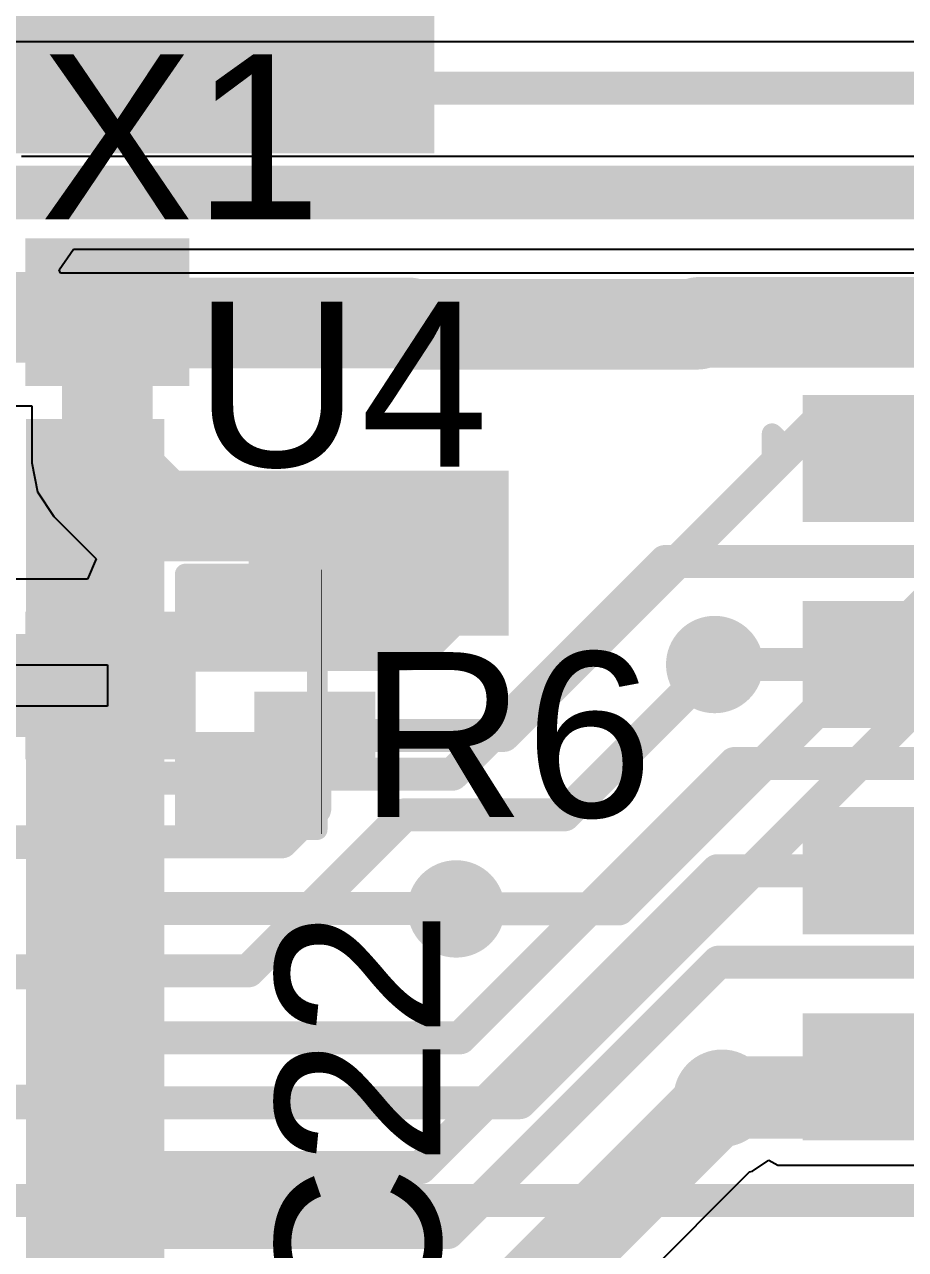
# Model space of a CAD drawing. Header units: millimetres. Extents: x -0.29 to 3.46, y -0.11 to 2.46.
# Drawn here: x 0.6706 to 0.8843, y 1.8171 to 2.1143 of the extents above; entities that cross this region are included whole.
import ezdxf

# ---------------------------------------------------------------- set-up
doc = ezdxf.new("R2010")
doc.units = ezdxf.units.MM
doc.header["$MEASUREMENT"] = 0
for name, color, linetype in [('BottomLayer', 5, 'Continuous'), ('BottomPaste', 16, 'Continuous'), ('BottomSolder', 6, 'Continuous'), ('TopLayer', 1, 'Continuous'), ('TopOverlay', 2, 'Continuous'), ('TopPaste', 8, 'Continuous'), ('TopSolder', 216, 'Continuous'), ('ViaHoleLayer', 16, 'Continuous')]:
    doc.layers.add(name, color=color, linetype=linetype)
doc.styles.add('Arial', font='', dxfattribs={"height": 0.2})
doc.styles.get('Arial').set_extended_font_data('Arial')

# ---------------------------------------------------------------- blocks, each defined once
blk = doc.blocks.new('56_QFN__7_7__17')
at = {"layer": 'TopLayer'}
for points in [[(0.12205, 0.10669), (0.14764, 0.10669), (0.14764, 0.09803), (0.12205, 0.09803)], [(0.12205, 0.09094), (0.14764, 0.09094), (0.14764, 0.08228), (0.12205, 0.08228)], [(0.12205, 0.0752), (0.14764, 0.0752), (0.14764, 0.06654), (0.12205, 0.06654)], [(0.12205, 0.05945), (0.14764, 0.05945), (0.14764, 0.05079), (0.12205, 0.05079)], [(0.12205, 0.0437), (0.14764, 0.0437), (0.14764, 0.03504), (0.12205, 0.03504)], [(0.12205, 0.02795), (0.14764, 0.02795), (0.14764, 0.01929), (0.12205, 0.01929)], [(0.12205, 0.0122), (0.14764, 0.0122), (0.14764, 0.00354), (0.12205, 0.00354)], [(0.12205, -0.00354), (0.14764, -0.00354), (0.14764, -0.0122), (0.12205, -0.0122)], [(0.12205, -0.01929), (0.14764, -0.01929), (0.14764, -0.02795), (0.12205, -0.02795)], [(0.12205, -0.03504), (0.14764, -0.03504), (0.14764, -0.0437), (0.12205, -0.0437)], [(0.12205, -0.05079), (0.14764, -0.05079), (0.14764, -0.05945), (0.12205, -0.05945)], [(0.12205, -0.06654), (0.14764, -0.06654), (0.14764, -0.0752), (0.12205, -0.0752)], [(0.12205, -0.08228), (0.14764, -0.08228), (0.14764, -0.09094), (0.12205, -0.09094)]]:
    blk.add_hatch(color=1, dxfattribs=at).paths.add_polyline_path(points)
at = {"layer": 'TopPaste'}
for points in [[(0.12205, 0.10669), (0.14764, 0.10669), (0.14764, 0.09803), (0.12205, 0.09803)], [(0.12205, 0.09094), (0.14764, 0.09094), (0.14764, 0.08228), (0.12205, 0.08228)], [(0.12205, 0.0752), (0.14764, 0.0752), (0.14764, 0.06654), (0.12205, 0.06654)], [(0.12205, 0.05945), (0.14764, 0.05945), (0.14764, 0.05079), (0.12205, 0.05079)], [(0.12205, 0.0437), (0.14764, 0.0437), (0.14764, 0.03504), (0.12205, 0.03504)], [(0.12205, 0.02795), (0.14764, 0.02795), (0.14764, 0.01929), (0.12205, 0.01929)], [(0.12205, 0.0122), (0.14764, 0.0122), (0.14764, 0.00354), (0.12205, 0.00354)], [(0.12205, -0.00354), (0.14764, -0.00354), (0.14764, -0.0122), (0.12205, -0.0122)], [(0.12205, -0.01929), (0.14764, -0.01929), (0.14764, -0.02795), (0.12205, -0.02795)], [(0.12205, -0.03504), (0.14764, -0.03504), (0.14764, -0.0437), (0.12205, -0.0437)], [(0.12205, -0.05079), (0.14764, -0.05079), (0.14764, -0.05945), (0.12205, -0.05945)], [(0.12205, -0.06654), (0.14764, -0.06654), (0.14764, -0.0752), (0.12205, -0.0752)], [(0.12205, -0.08228), (0.14764, -0.08228), (0.14764, -0.09094), (0.12205, -0.09094)]]:
    blk.add_hatch(color=8, dxfattribs=at).paths.add_polyline_path(points)
at = {"layer": 'TopSolder'}
for points in [[(0.11805, 0.11069), (0.15164, 0.11069), (0.15164, 0.09403), (0.11805, 0.09403)], [(0.11805, 0.09494), (0.15164, 0.09494), (0.15164, 0.07828), (0.11805, 0.07828)], [(0.11805, 0.0792), (0.15164, 0.0792), (0.15164, 0.06254), (0.11805, 0.06254)], [(0.11805, 0.06345), (0.15164, 0.06345), (0.15164, 0.04679), (0.11805, 0.04679)], [(0.11805, 0.0477), (0.15164, 0.0477), (0.15164, 0.03104), (0.11805, 0.03104)], [(0.11805, 0.03195), (0.15164, 0.03195), (0.15164, 0.01529), (0.11805, 0.01529)], [(0.11805, 0.0162), (0.15164, 0.0162), (0.15164, -0.00046), (0.11805, -0.00046)], [(0.11805, 0.00046), (0.15164, 0.00046), (0.15164, -0.0162), (0.11805, -0.0162)], [(0.11805, -0.01529), (0.15164, -0.01529), (0.15164, -0.03195), (0.11805, -0.03195)], [(0.11805, -0.03104), (0.15164, -0.03104), (0.15164, -0.0477), (0.11805, -0.0477)], [(0.11805, -0.04679), (0.15164, -0.04679), (0.15164, -0.06345), (0.11805, -0.06345)], [(0.11805, -0.06254), (0.15164, -0.06254), (0.15164, -0.0792), (0.11805, -0.0792)], [(0.11805, -0.07828), (0.15164, -0.07828), (0.15164, -0.09494), (0.11805, -0.09494)]]:
    blk.add_hatch(color=216, dxfattribs=at).paths.add_polyline_path(points)
at = {"layer": 'TopOverlay', "const_width": 0.005}
for points in [[(0.115, 0.14), (0.14, 0.14)], [(0.14, 0.116), (0.14, 0.14)]]:
    blk.add_lwpolyline(points, dxfattribs=at)
at = {"layer": 'TopOverlay', "const_width": 0.0025}
for points in [[(0.13875, 0.14, 1), (0.14125, 0.14, 1)], [(0.13875, 0.14, 1), (0.14125, 0.14, 1)], [(0.13875, 0.116, 1), (0.14125, 0.116, 1)]]:
    blk.add_lwpolyline(points, format="xyb", close=True, dxfattribs=at)
blk = doc.blocks.new('SOIC_8__208______18')
at = {"layer": 'TopLayer'}
for points in [[(-0.17362, 0.08642), (-0.11024, 0.08642), (-0.11024, 0.06358), (-0.17362, 0.06358)], [(0.11024, 0.08642), (0.17362, 0.08642), (0.17362, 0.06358), (0.11024, 0.06358)], [(-0.17362, 0.03642), (-0.11024, 0.03642), (-0.11024, 0.01358), (-0.17362, 0.01358)], [(0.11024, 0.03642), (0.17362, 0.03642), (0.17362, 0.01358), (0.11024, 0.01358)], [(-0.17362, -0.01358), (-0.11024, -0.01358), (-0.11024, -0.03642), (-0.17362, -0.03642)], [(0.11024, -0.01358), (0.17362, -0.01358), (0.17362, -0.03642), (0.11024, -0.03642)], [(-0.17362, -0.06358), (-0.11024, -0.06358), (-0.11024, -0.08642), (-0.17362, -0.08642)], [(0.11024, -0.06358), (0.17362, -0.06358), (0.17362, -0.08642), (0.11024, -0.08642)]]:
    blk.add_hatch(color=1, dxfattribs=at).paths.add_polyline_path(points)
at = {"layer": 'TopOverlay'}
blk.add_hatch(color=2, dxfattribs=at).paths.add_polyline_path([(-0.106, 0.06396), (-0.092, 0.06396), (-0.092, 0.08696), (-0.106, 0.08696)])
at = {"layer": 'TopPaste'}
for points in [[(-0.17362, 0.08642), (-0.11024, 0.08642), (-0.11024, 0.06358), (-0.17362, 0.06358)], [(0.11024, 0.08642), (0.17362, 0.08642), (0.17362, 0.06358), (0.11024, 0.06358)], [(-0.17362, 0.03642), (-0.11024, 0.03642), (-0.11024, 0.01358), (-0.17362, 0.01358)], [(0.11024, 0.03642), (0.17362, 0.03642), (0.17362, 0.01358), (0.11024, 0.01358)], [(-0.17362, -0.01358), (-0.11024, -0.01358), (-0.11024, -0.03642), (-0.17362, -0.03642)], [(0.11024, -0.01358), (0.17362, -0.01358), (0.17362, -0.03642), (0.11024, -0.03642)], [(-0.17362, -0.06358), (-0.11024, -0.06358), (-0.11024, -0.08642), (-0.17362, -0.08642)], [(0.11024, -0.06358), (0.17362, -0.06358), (0.17362, -0.08642), (0.11024, -0.08642)]]:
    blk.add_hatch(color=8, dxfattribs=at).paths.add_polyline_path(points)
at = {"layer": 'TopSolder'}
for points in [[(-0.17762, 0.09042), (-0.10624, 0.09042), (-0.10624, 0.05958), (-0.17762, 0.05958)], [(0.10624, 0.09042), (0.17762, 0.09042), (0.17762, 0.05958), (0.10624, 0.05958)], [(-0.17762, 0.04042), (-0.10624, 0.04042), (-0.10624, 0.00958), (-0.17762, 0.00958)], [(0.10624, 0.04042), (0.17762, 0.04042), (0.17762, 0.00958), (0.10624, 0.00958)], [(-0.17762, -0.00958), (-0.10624, -0.00958), (-0.10624, -0.04042), (-0.17762, -0.04042)], [(0.10624, -0.00958), (0.17762, -0.00958), (0.17762, -0.04042), (0.10624, -0.04042)], [(-0.17762, -0.05958), (-0.10624, -0.05958), (-0.10624, -0.09042), (-0.17762, -0.09042)], [(0.10624, -0.05958), (0.17762, -0.05958), (0.17762, -0.09042), (0.10624, -0.09042)]]:
    blk.add_hatch(color=216, dxfattribs=at).paths.add_polyline_path(points)
at = {"layer": 'TopOverlay', "const_width": 0.005}
for points in [[(-0.10591, 0.10591), (0.10591, 0.10591)], [(-0.185, 0.081), (-0.18, 0.076)], [(-0.185, 0.071), (-0.185, 0.081)], [(-0.185, 0.071), (-0.18, 0.076)], [(-0.10591, -0.10591), (0.10591, -0.10591)]]:
    blk.add_lwpolyline(points, dxfattribs=at)
at = {"layer": 'TopOverlay', "const_width": 0.0025}
for points in [[(-0.10716, 0.10591, 1), (-0.10466, 0.10591, 1)], [(0.10466, 0.10591, 1), (0.10716, 0.10591, 1)], [(-0.18625, 0.081, 1), (-0.18375, 0.081, 1)], [(-0.18625, 0.081, 1), (-0.18375, 0.081, 1)], [(-0.18125, 0.076, 1), (-0.17875, 0.076, 1)], [(-0.18125, 0.076, 1), (-0.17875, 0.076, 1)], [(-0.18625, 0.071, 1), (-0.18375, 0.071, 1)], [(-0.18625, 0.071, 1), (-0.18375, 0.071, 1)], [(-0.10716, -0.10591, 1), (-0.10466, -0.10591, 1)], [(0.10466, -0.10591, 1), (0.10716, -0.10591, 1)]]:
    blk.add_lwpolyline(points, format="xyb", close=True, dxfattribs=at)
blk = doc.blocks.new('R___0402_B_58')
at = {"layer": 'BottomLayer'}
for points in [[(-0.0095, 0.0125), (-0.0095, -0.0125), (-0.0275, -0.0125), (-0.0275, 0.0125)], [(0.0275, 0.0125), (0.0275, -0.0125), (0.0095, -0.0125), (0.0095, 0.0125)]]:
    blk.add_hatch(color=5, dxfattribs=at).paths.add_polyline_path(points)
at = {"layer": 'BottomPaste'}
for points in [[(-0.0095, 0.0125), (-0.0095, -0.0125), (-0.0275, -0.0125), (-0.0275, 0.0125)], [(0.0275, 0.0125), (0.0275, -0.0125), (0.0095, -0.0125), (0.0095, 0.0125)]]:
    blk.add_hatch(color=16, dxfattribs=at).paths.add_polyline_path(points)
at = {"layer": 'BottomSolder'}
for points in [[(-0.00733, 0.01467), (-0.00733, -0.01467), (-0.02967, -0.01467), (-0.02967, 0.01467)], [(0.02967, 0.01467), (0.02967, -0.01467), (0.00733, -0.01467), (0.00733, 0.01467)]]:
    blk.add_hatch(color=6, dxfattribs=at).paths.add_polyline_path(points)
blk = doc.blocks.new('R___0402_59')
at = {"layer": 'TopLayer'}
for points in [[(-0.0275, -0.0125), (-0.0275, 0.0125), (-0.0095, 0.0125), (-0.0095, -0.0125)], [(0.0095, -0.0125), (0.0095, 0.0125), (0.0275, 0.0125), (0.0275, -0.0125)]]:
    blk.add_hatch(color=1, dxfattribs=at).paths.add_polyline_path(points)
at = {"layer": 'TopPaste'}
for points in [[(-0.0275, -0.0125), (-0.0275, 0.0125), (-0.0095, 0.0125), (-0.0095, -0.0125)], [(0.0095, -0.0125), (0.0095, 0.0125), (0.0275, 0.0125), (0.0275, -0.0125)]]:
    blk.add_hatch(color=8, dxfattribs=at).paths.add_polyline_path(points)
at = {"layer": 'TopSolder'}
for points in [[(-0.02967, -0.01467), (-0.02967, 0.01467), (-0.00733, 0.01467), (-0.00733, -0.01467)], [(0.00733, -0.01467), (0.00733, 0.01467), (0.02967, 0.01467), (0.02967, -0.01467)]]:
    blk.add_hatch(color=216, dxfattribs=at).paths.add_polyline_path(points)
at = {"layer": 'TopOverlay'}
for points, const_width in [([(-0.031, 0.016), (0.031, 0.016)], 0.005), ([(-0.031, 0.016), (-0.031, -0.016)], 0.005), ([(0.031, 0.016), (0.031, -0.016)], 0.005), ([(-0.031, -0.016), (0.031, -0.016)], 0.005), ([(-0.032, -0.017), (0.032, -0.017)], 0.000127)]:
    blk.add_lwpolyline(points, dxfattribs=dict(at, const_width=const_width))
for points, const_width in [([(-0.03225, 0.016, 1), (-0.02975, 0.016, 1)], 0.0025), ([(-0.03225, 0.016, 1), (-0.02975, 0.016, 1)], 0.0025), ([(0.02975, 0.016, 1), (0.03225, 0.016, 1)], 0.0025), ([(0.02975, 0.016, 1), (0.03225, 0.016, 1)], 0.0025), ([(-0.03225, -0.016, 1), (-0.02975, -0.016, 1)], 0.0025), ([(-0.03225, -0.016, 1), (-0.02975, -0.016, 1)], 0.0025), ([(0.02975, -0.016, 1), (0.03225, -0.016, 1)], 0.0025), ([(0.02975, -0.016, 1), (0.03225, -0.016, 1)], 0.0025), ([(-0.03203, -0.017, 1), (-0.03197, -0.017, 1)], 0.0000635), ([(0.03197, -0.017, 1), (0.03203, -0.017, 1)], 0.0000635)]:
    blk.add_lwpolyline(points, format="xyb", close=True, dxfattribs=dict(at, const_width=const_width))
blk = doc.blocks.new('SOD_323_B_107')
at = {"layer": 'BottomLayer'}
for points in [[(-0.02953, -0.01772), (-0.06102, -0.01772), (-0.06102, 0.01772), (-0.02953, 0.01772)], [(0.06102, -0.01772), (0.02953, -0.01772), (0.02953, 0.01772), (0.06102, 0.01772)]]:
    blk.add_hatch(color=5, dxfattribs=at).paths.add_polyline_path(points)
at = {"layer": 'BottomPaste'}
for points in [[(-0.02953, -0.01772), (-0.06102, -0.01772), (-0.06102, 0.01772), (-0.02953, 0.01772)], [(0.06102, -0.01772), (0.02953, -0.01772), (0.02953, 0.01772), (0.06102, 0.01772)]]:
    blk.add_hatch(color=16, dxfattribs=at).paths.add_polyline_path(points)
at = {"layer": 'BottomSolder'}
for points in [[(-0.02736, -0.01988), (-0.06319, -0.01988), (-0.06319, 0.01988), (-0.02736, 0.01988)], [(0.06319, -0.01988), (0.02736, -0.01988), (0.02736, 0.01988), (0.06319, 0.01988)]]:
    blk.add_hatch(color=6, dxfattribs=at).paths.add_polyline_path(points)

msp = doc.modelspace()

# ---------------------------------------------------------------- hatches: boundary and pattern name
at = {"layer": 'BottomLayer'}
h = msp.add_hatch(color=5, dxfattribs=at)
edge = h.paths.add_edge_path()
edge.add_arc((0.747, 2.122), 0.01181, 0, 360)
msp.add_hatch(color=5, dxfattribs=at).paths.add_polyline_path([(0.725, 1.966), (0.788, 1.966), (0.788, 2.006), (0.725, 2.006)])
h = msp.add_hatch(color=5, dxfattribs=at)
edge = h.paths.add_edge_path()
edge.add_arc((0.774, 1.979), 0.01181, 0, 360)
h = msp.add_hatch(color=5, dxfattribs=at)
edge = h.paths.add_edge_path()
edge.add_arc((0.838, 1.959), 0.01181, 0, 360)
h = msp.add_hatch(color=5, dxfattribs=at)
edge = h.paths.add_edge_path()
edge.add_arc((0.77528, 1.89972), 0.01181, 0, 360)
h = msp.add_hatch(color=5, dxfattribs=at)
edge = h.paths.add_edge_path()
edge.add_arc((0.83981, 1.85381), 0.01181, 0, 360)
at = {"layer": 'TopLayer'}
for points in [[(0.712, 2.083), (0.77, 2.083), (0.77, 2.196), (0.712, 2.196)], [(0.77, 2.083), (0.77, 2.14), (0.604, 2.14), (0.604, 2.083)], [(0.713, 1.95746), (0.735, 1.95746), (0.735, 1.97946), (0.713, 1.97946)]]:
    msp.add_hatch(color=1, dxfattribs=at).paths.add_polyline_path(points)
h = msp.add_hatch(color=1, dxfattribs=at)
edge = h.paths.add_edge_path()
edge.add_arc((0.747, 2.122), 0.01181, 0, 360)
h = msp.add_hatch(color=1, dxfattribs=at)
edge = h.paths.add_edge_path()
edge.add_arc((0.774, 1.979), 0.01181, 0, 360)
h = msp.add_hatch(color=1, dxfattribs=at)
edge = h.paths.add_edge_path()
edge.add_arc((0.838, 1.959), 0.01181, 0, 360)
h = msp.add_hatch(color=1, dxfattribs=at)
edge = h.paths.add_edge_path()
edge.add_arc((0.77528, 1.89972), 0.01181, 0, 360)
h = msp.add_hatch(color=1, dxfattribs=at)
edge = h.paths.add_edge_path()
edge.add_arc((0.83981, 1.85381), 0.01181, 0, 360)
at = {"layer": 'ViaHoleLayer'}
h = msp.add_hatch(color=16, dxfattribs=at)
edge = h.paths.add_edge_path()
edge.add_arc((0.774, 1.979), 0.00591, 0, 360)
h = msp.add_hatch(color=16, dxfattribs=at)
edge = h.paths.add_edge_path()
edge.add_arc((0.838, 1.959), 0.00591, 0, 360)
h = msp.add_hatch(color=16, dxfattribs=at)
edge = h.paths.add_edge_path()
edge.add_arc((0.77528, 1.89972), 0.00591, 0, 360)
h = msp.add_hatch(color=16, dxfattribs=at)
edge = h.paths.add_edge_path()
edge.add_arc((0.83981, 1.85381), 0.00591, 0, 360)

# ---------------------------------------------------------------- linework, layer by layer
at = {"layer": 'BottomLayer'}
for p, q in [((1.34387, 2.11003), (0.53981, 2.11003)), ((0.66599, 2.02173), (0.67236, 2.02173)), ((0.67236, 2.02173), (0.67236, 2.00789)), ((0.67236, 2.00789), (0.67375, 2.00086)), ((0.67375, 2.00086), (0.67773, 1.99491)), ((0.67773, 1.99491), (0.68796, 1.98468)), ((0.68796, 1.98468), (0.68589, 1.97968)), ((0.68589, 1.97968), (0.66299, 1.97968)), ((0.66299, 1.95893), (0.69071, 1.95893)), ((0.69071, 1.95893), (0.69071, 1.94893)), ((0.69071, 1.94893), (0.66299, 1.94893))]:
    msp.add_line(p, q, dxfattribs=at)
for points, const_width in [([(0.53981, 2.09881), (1.359, 2.09881)], 0.008), ([(0.56206, 2.076), (1.399, 2.076)], 0.008), ([(0.63771, 2.0432), (0.68943, 2.0432)], 0.022), ([(0.69071, 2.00789), (0.69071, 2.04448)], 0.022), ([(0.69071, 2.04448), (0.69333, 2.04186)], 0.022), ([(0.69333, 2.04186), (0.76378, 2.04186)], 0.022), ([(0.76347, 2.04155), (0.76378, 2.04186)], 0.022), ([(0.76347, 2.04155), (0.8338, 2.04155)], 0.022), ([(0.8338, 2.04155), (0.83425, 2.042)], 0.022), ([(0.83425, 2.042), (1.211, 2.042)], 0.022), ([(0.78681, 1.94181), (0.864, 2.019)], 0.008), ([(0.864, 2.019), (1.191, 2.019)], 0.008), ([(0.69071, 2.00789), (0.7036, 1.995)], 0.022), ([(0.7036, 1.995), (0.767, 1.995)], 0.022), ([(0.81472, 1.89972), (0.919, 2.004)], 0.008), ([(0.79072, 1.85272), (0.91767, 1.97967)], 0.008), ([(0.62107, 1.95393), (0.69071, 1.95393)], 0.025), ([(0.80154, 1.92254), (0.838, 1.959)], 0.008), ([(0.741, 1.94125), (0.74156, 1.94181)], 0.008), ([(0.741, 1.924), (0.741, 1.94125)], 0.008), ([(0.74156, 1.94181), (0.78681, 1.94181)], 0.008), ([(0.72491, 1.8847), (0.76275, 1.92254)], 0.008), ([(0.733, 1.916), (0.741, 1.924)], 0.008), ([(0.76275, 1.92254), (0.80154, 1.92254)], 0.008), ([(0.657, 1.916), (0.733, 1.916)], 0.008), ([(0.77528, 1.89972), (0.81472, 1.89972)], 0.008), ([(0.657, 1.8847), (0.72491, 1.8847)], 0.008), ([(0.83981, 1.85381), (0.84, 1.854)], 0.02), ([(0.84, 1.854), (1.045, 1.854)], 0.02), ([(0.65736, 1.85272), (0.79072, 1.85272)], 0.008), ([(0.64774, 1.829), (1.121, 1.829)], 0.008)]:
    msp.add_lwpolyline(points, dxfattribs=dict(at, const_width=const_width))
for points, const_width in [([(0.68393, 2.0432, 1), (0.69493, 2.0432, 1)], 0.011), ([(0.68521, 2.04448, 1), (0.69621, 2.04448, 1)], 0.011), ([(0.68521, 2.04448, 1), (0.69621, 2.04448, 1)], 0.011), ([(0.68783, 2.04186, 1), (0.69883, 2.04186, 1)], 0.011), ([(0.68783, 2.04186, 1), (0.69883, 2.04186, 1)], 0.011), ([(0.75797, 2.04155, 1), (0.76897, 2.04155, 1)], 0.011), ([(0.75797, 2.04155, 1), (0.76897, 2.04155, 1)], 0.011), ([(0.75828, 2.04186, 1), (0.76928, 2.04186, 1)], 0.011), ([(0.75828, 2.04186, 1), (0.76928, 2.04186, 1)], 0.011), ([(0.8283, 2.04155, 1), (0.8393, 2.04155, 1)], 0.011), ([(0.8283, 2.04155, 1), (0.8393, 2.04155, 1)], 0.011), ([(0.82875, 2.042, 1), (0.83975, 2.042, 1)], 0.011), ([(0.82875, 2.042, 1), (0.83975, 2.042, 1)], 0.011), ([(0.862, 2.019, 1), (0.866, 2.019, 1)], 0.004), ([(0.862, 2.019, 1), (0.866, 2.019, 1)], 0.004), ([(0.68521, 2.00789, 1), (0.69621, 2.00789, 1)], 0.011), ([(0.68521, 2.00789, 1), (0.69621, 2.00789, 1)], 0.011), ([(0.6981, 1.995, 1), (0.7091, 1.995, 1)], 0.011), ([(0.6981, 1.995, 1), (0.7091, 1.995, 1)], 0.011), ([(0.7615, 1.995, 1), (0.7725, 1.995, 1)], 0.011), ([(0.68446, 1.95393, 1), (0.69696, 1.95393, 1)], 0.0125), ([(0.836, 1.959, 1), (0.84, 1.959, 1)], 0.004), ([(0.739, 1.94125, 1), (0.743, 1.94125, 1)], 0.004), ([(0.739, 1.94125, 1), (0.743, 1.94125, 1)], 0.004), ([(0.73956, 1.94181, 1), (0.74356, 1.94181, 1)], 0.004), ([(0.73956, 1.94181, 1), (0.74356, 1.94181, 1)], 0.004), ([(0.78481, 1.94181, 1), (0.78881, 1.94181, 1)], 0.004), ([(0.78481, 1.94181, 1), (0.78881, 1.94181, 1)], 0.004), ([(0.739, 1.924, 1), (0.743, 1.924, 1)], 0.004), ([(0.739, 1.924, 1), (0.743, 1.924, 1)], 0.004), ([(0.76075, 1.92254, 1), (0.76475, 1.92254, 1)], 0.004), ([(0.76075, 1.92254, 1), (0.76475, 1.92254, 1)], 0.004), ([(0.79954, 1.92254, 1), (0.80354, 1.92254, 1)], 0.004), ([(0.79954, 1.92254, 1), (0.80354, 1.92254, 1)], 0.004), ([(0.731, 1.916, 1), (0.735, 1.916, 1)], 0.004), ([(0.731, 1.916, 1), (0.735, 1.916, 1)], 0.004), ([(0.77328, 1.89972, 1), (0.77728, 1.89972, 1)], 0.004), ([(0.81272, 1.89972, 1), (0.81672, 1.89972, 1)], 0.004), ([(0.81272, 1.89972, 1), (0.81672, 1.89972, 1)], 0.004), ([(0.72291, 1.8847, 1), (0.72691, 1.8847, 1)], 0.004), ([(0.72291, 1.8847, 1), (0.72691, 1.8847, 1)], 0.004), ([(0.83481, 1.85381, 1), (0.84481, 1.85381, 1)], 0.01), ([(0.835, 1.854, 1), (0.845, 1.854, 1)], 0.01), ([(0.835, 1.854, 1), (0.845, 1.854, 1)], 0.01), ([(0.78872, 1.85272, 1), (0.79272, 1.85272, 1)], 0.004), ([(0.78872, 1.85272, 1), (0.79272, 1.85272, 1)], 0.004)]:
    msp.add_lwpolyline(points, format="xyb", close=True, dxfattribs=dict(at, const_width=const_width))
at = {"layer": 'TopLayer'}
for p, q in [((1.05535, 2.08222), (0.66987, 2.08222)), ((0.67899, 2.05478), (0.68245, 2.05978)), ((0.68245, 2.05978), (1.06, 2.05978)), ((0.67932, 2.0539), (0.67899, 2.05478)), ((1.21631, 2.0539), (0.67932, 2.0539)), ((0.84715, 1.83609), (0.85113, 1.83875)), ((0.85113, 1.83875), (0.85331, 1.83758)), ((0.85331, 1.83758), (0.85331, 1.83758)), ((0.85331, 1.83758), (0.89, 1.83758)), ((0.79726, 1.78674), (0.84647, 1.83596)), ((0.84647, 1.83596), (0.84715, 1.83609))]:
    msp.add_line(p, q, dxfattribs=at)
for points, const_width in [([(0.64617, 2.071), (1.06, 2.071)], 0.008), ([(0.65523, 2.04269), (1.21632, 2.04269)], 0.008), ([(0.76303, 1.96846), (0.77356, 1.979)], 0.022), ([(0.77356, 1.979), (0.774, 1.979)], 0.022), ([(0.7744, 1.9324), (0.826, 1.984)], 0.008), ([(0.826, 1.984), (0.93772, 1.984)], 0.008), ([(0.724, 1.96846), (0.72559, 1.96846)], 0.022), ([(0.72559, 1.96846), (0.76303, 1.96846)], 0.022), ([(0.838, 1.959), (0.895, 1.959)], 0.008), ([(0.77628, 1.86847), (0.84281, 1.935)], 0.008), ([(0.84281, 1.935), (1.02971, 1.935)], 0.008), ([(0.68771, 1.93146), (0.72559, 1.93146)], 0.008), ([(0.72559, 1.93146), (0.72652, 1.9324)], 0.008), ([(0.72652, 1.9324), (0.7744, 1.9324)], 0.008), ([(0.65714, 1.91586), (0.68757, 1.91586)], 0.008), ([(0.68757, 1.91586), (0.68771, 1.91572)], 0.008), ([(0.76666, 1.83698), (0.83869, 1.909)], 0.008), ([(0.83869, 1.909), (0.895, 1.909)], 0.008), ([(0.68771, 1.89997), (0.68783, 1.89985)], 0.008), ([(0.68783, 1.89985), (0.77515, 1.89985)], 0.008), ([(0.77515, 1.89985), (0.77528, 1.89972)], 0.008), ([(0.77331, 1.82123), (0.83889, 1.88681)], 0.008), ([(0.83889, 1.88681), (0.985, 1.88681)], 0.008), ([(0.65565, 1.88422), (0.68771, 1.88422)], 0.008), ([(0.68771, 1.86847), (0.77628, 1.86847)], 0.008), ([(0.785, 1.799), (0.83981, 1.85381)], 0.02), ([(0.65703, 1.85306), (0.68738, 1.85306)], 0.008), ([(0.68738, 1.85306), (0.68771, 1.85272)], 0.008), ([(0.68802, 1.83698), (0.76666, 1.83698)], 0.008), ([(0.68771, 1.82123), (0.77331, 1.82123)], 0.008)]:
    msp.add_lwpolyline(points, dxfattribs=dict(at, const_width=const_width))
for points, const_width in [([(0.76806, 1.979, 1), (0.77906, 1.979, 1)], 0.011), ([(0.76806, 1.979, 1), (0.77906, 1.979, 1)], 0.011), ([(0.7685, 1.979, 1), (0.7795, 1.979, 1)], 0.011), ([(0.824, 1.984, 1), (0.828, 1.984, 1)], 0.004), ([(0.824, 1.984, 1), (0.828, 1.984, 1)], 0.004), ([(0.7185, 1.96846, 1), (0.7295, 1.96846, 1)], 0.011), ([(0.72009, 1.96846, 1), (0.73109, 1.96846, 1)], 0.011), ([(0.72009, 1.96846, 1), (0.73109, 1.96846, 1)], 0.011), ([(0.75753, 1.96846, 1), (0.76853, 1.96846, 1)], 0.011), ([(0.75753, 1.96846, 1), (0.76853, 1.96846, 1)], 0.011), ([(0.836, 1.959, 1), (0.84, 1.959, 1)], 0.004), ([(0.84081, 1.935, 1), (0.84481, 1.935, 1)], 0.004), ([(0.84081, 1.935, 1), (0.84481, 1.935, 1)], 0.004), ([(0.68571, 1.93146, 1), (0.68971, 1.93146, 1)], 0.004), ([(0.72359, 1.93146, 1), (0.72759, 1.93146, 1)], 0.004), ([(0.72359, 1.93146, 1), (0.72759, 1.93146, 1)], 0.004), ([(0.72452, 1.9324, 1), (0.72852, 1.9324, 1)], 0.004), ([(0.72452, 1.9324, 1), (0.72852, 1.9324, 1)], 0.004), ([(0.7724, 1.9324, 1), (0.7764, 1.9324, 1)], 0.004), ([(0.7724, 1.9324, 1), (0.7764, 1.9324, 1)], 0.004), ([(0.68557, 1.91586, 1), (0.68957, 1.91586, 1)], 0.004), ([(0.68557, 1.91586, 1), (0.68957, 1.91586, 1)], 0.004), ([(0.68571, 1.91572, 1), (0.68971, 1.91572, 1)], 0.004), ([(0.83669, 1.909, 1), (0.84069, 1.909, 1)], 0.004), ([(0.83669, 1.909, 1), (0.84069, 1.909, 1)], 0.004), ([(0.68571, 1.89997, 1), (0.68971, 1.89997, 1)], 0.004), ([(0.68583, 1.89985, 1), (0.68983, 1.89985, 1)], 0.004), ([(0.68583, 1.89985, 1), (0.68983, 1.89985, 1)], 0.004), ([(0.77315, 1.89985, 1), (0.77715, 1.89985, 1)], 0.004), ([(0.77315, 1.89985, 1), (0.77715, 1.89985, 1)], 0.004), ([(0.77328, 1.89972, 1), (0.77728, 1.89972, 1)], 0.004), ([(0.83689, 1.88681, 1), (0.84089, 1.88681, 1)], 0.004), ([(0.83689, 1.88681, 1), (0.84089, 1.88681, 1)], 0.004), ([(0.68571, 1.88422, 1), (0.68971, 1.88422, 1)], 0.004), ([(0.68571, 1.86847, 1), (0.68971, 1.86847, 1)], 0.004), ([(0.77428, 1.86847, 1), (0.77828, 1.86847, 1)], 0.004), ([(0.77428, 1.86847, 1), (0.77828, 1.86847, 1)], 0.004), ([(0.83481, 1.85381, 1), (0.84481, 1.85381, 1)], 0.01), ([(0.68538, 1.85306, 1), (0.68938, 1.85306, 1)], 0.004), ([(0.68538, 1.85306, 1), (0.68938, 1.85306, 1)], 0.004), ([(0.68571, 1.85272, 1), (0.68971, 1.85272, 1)], 0.004), ([(0.68602, 1.83698, 1), (0.69002, 1.83698, 1)], 0.004), ([(0.76466, 1.83698, 1), (0.76866, 1.83698, 1)], 0.004), ([(0.76466, 1.83698, 1), (0.76866, 1.83698, 1)], 0.004), ([(0.68571, 1.82123, 1), (0.68971, 1.82123, 1)], 0.004), ([(0.77131, 1.82123, 1), (0.77531, 1.82123, 1)], 0.004), ([(0.77131, 1.82123, 1), (0.77531, 1.82123, 1)], 0.004)]:
    msp.add_lwpolyline(points, format="xyb", close=True, dxfattribs=dict(at, const_width=const_width))

# ---------------------------------------------------------------- block references
for name, p, rotation in [('SOD_323_B_107', (0.69071, 1.9992), 270), ('R___0402_B_58', (0.741, 1.95975), 90), ('R___0402_59', (0.72559, 1.94996), 90)]:
    msp.add_blockref(name, p, dxfattribs=dict(rotation=rotation))
for name, p in [('56_QFN__7_7__17', (0.55287, 1.90784)), ('SOIC_8__208______18', (1.03693, 1.934))]:
    msp.add_blockref(name, p)

# ---------------------------------------------------------------- texts
at = {"layer": 'TopOverlay', "style": 'Arial'}
for s, p in [('X1', (0.67434, 2.06701)), ('U4', (0.71168, 2.00701)), ('R6', (0.75168, 1.92201))]:
    msp.add_text(s, height=0.04, dxfattribs=at).set_placement(p)
msp.add_text('C22', height=0.04, rotation=90, dxfattribs=at).set_placement((0.77149, 1.79705))

doc.saveas('drawing.dxf')
